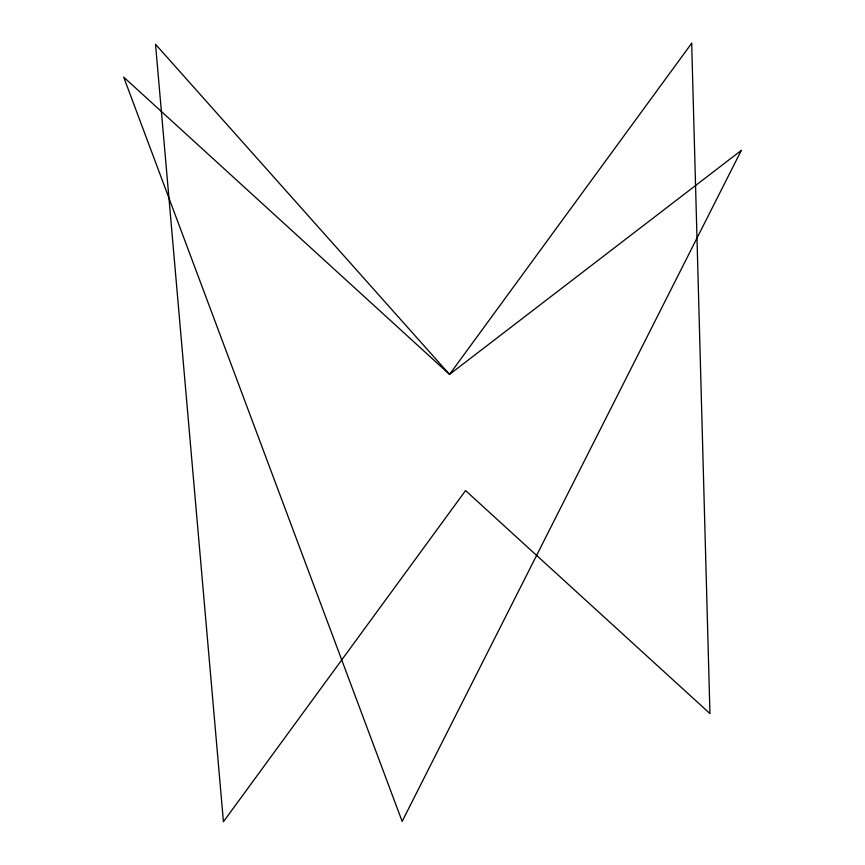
<?xml version="1.0" encoding="UTF-8"?>
<svg xmlns="http://www.w3.org/2000/svg" width="865" height="865" viewBox="0 0 865 865"><rect width="100%" height="100%" fill="white"/><g stroke="black" fill="none" stroke-linecap="round" stroke-linejoin="round"><path stroke-width="1.3" d="M741.316 150.402L402.149 821.404L123.684 77.093L449.541 374.415L741.316 150.402M691.676 43.25L449.541 374.415L155.516 44.277L223.429 821.75L465.565 490.585L709.949 713.571L691.676 43.25"/></g></svg>
